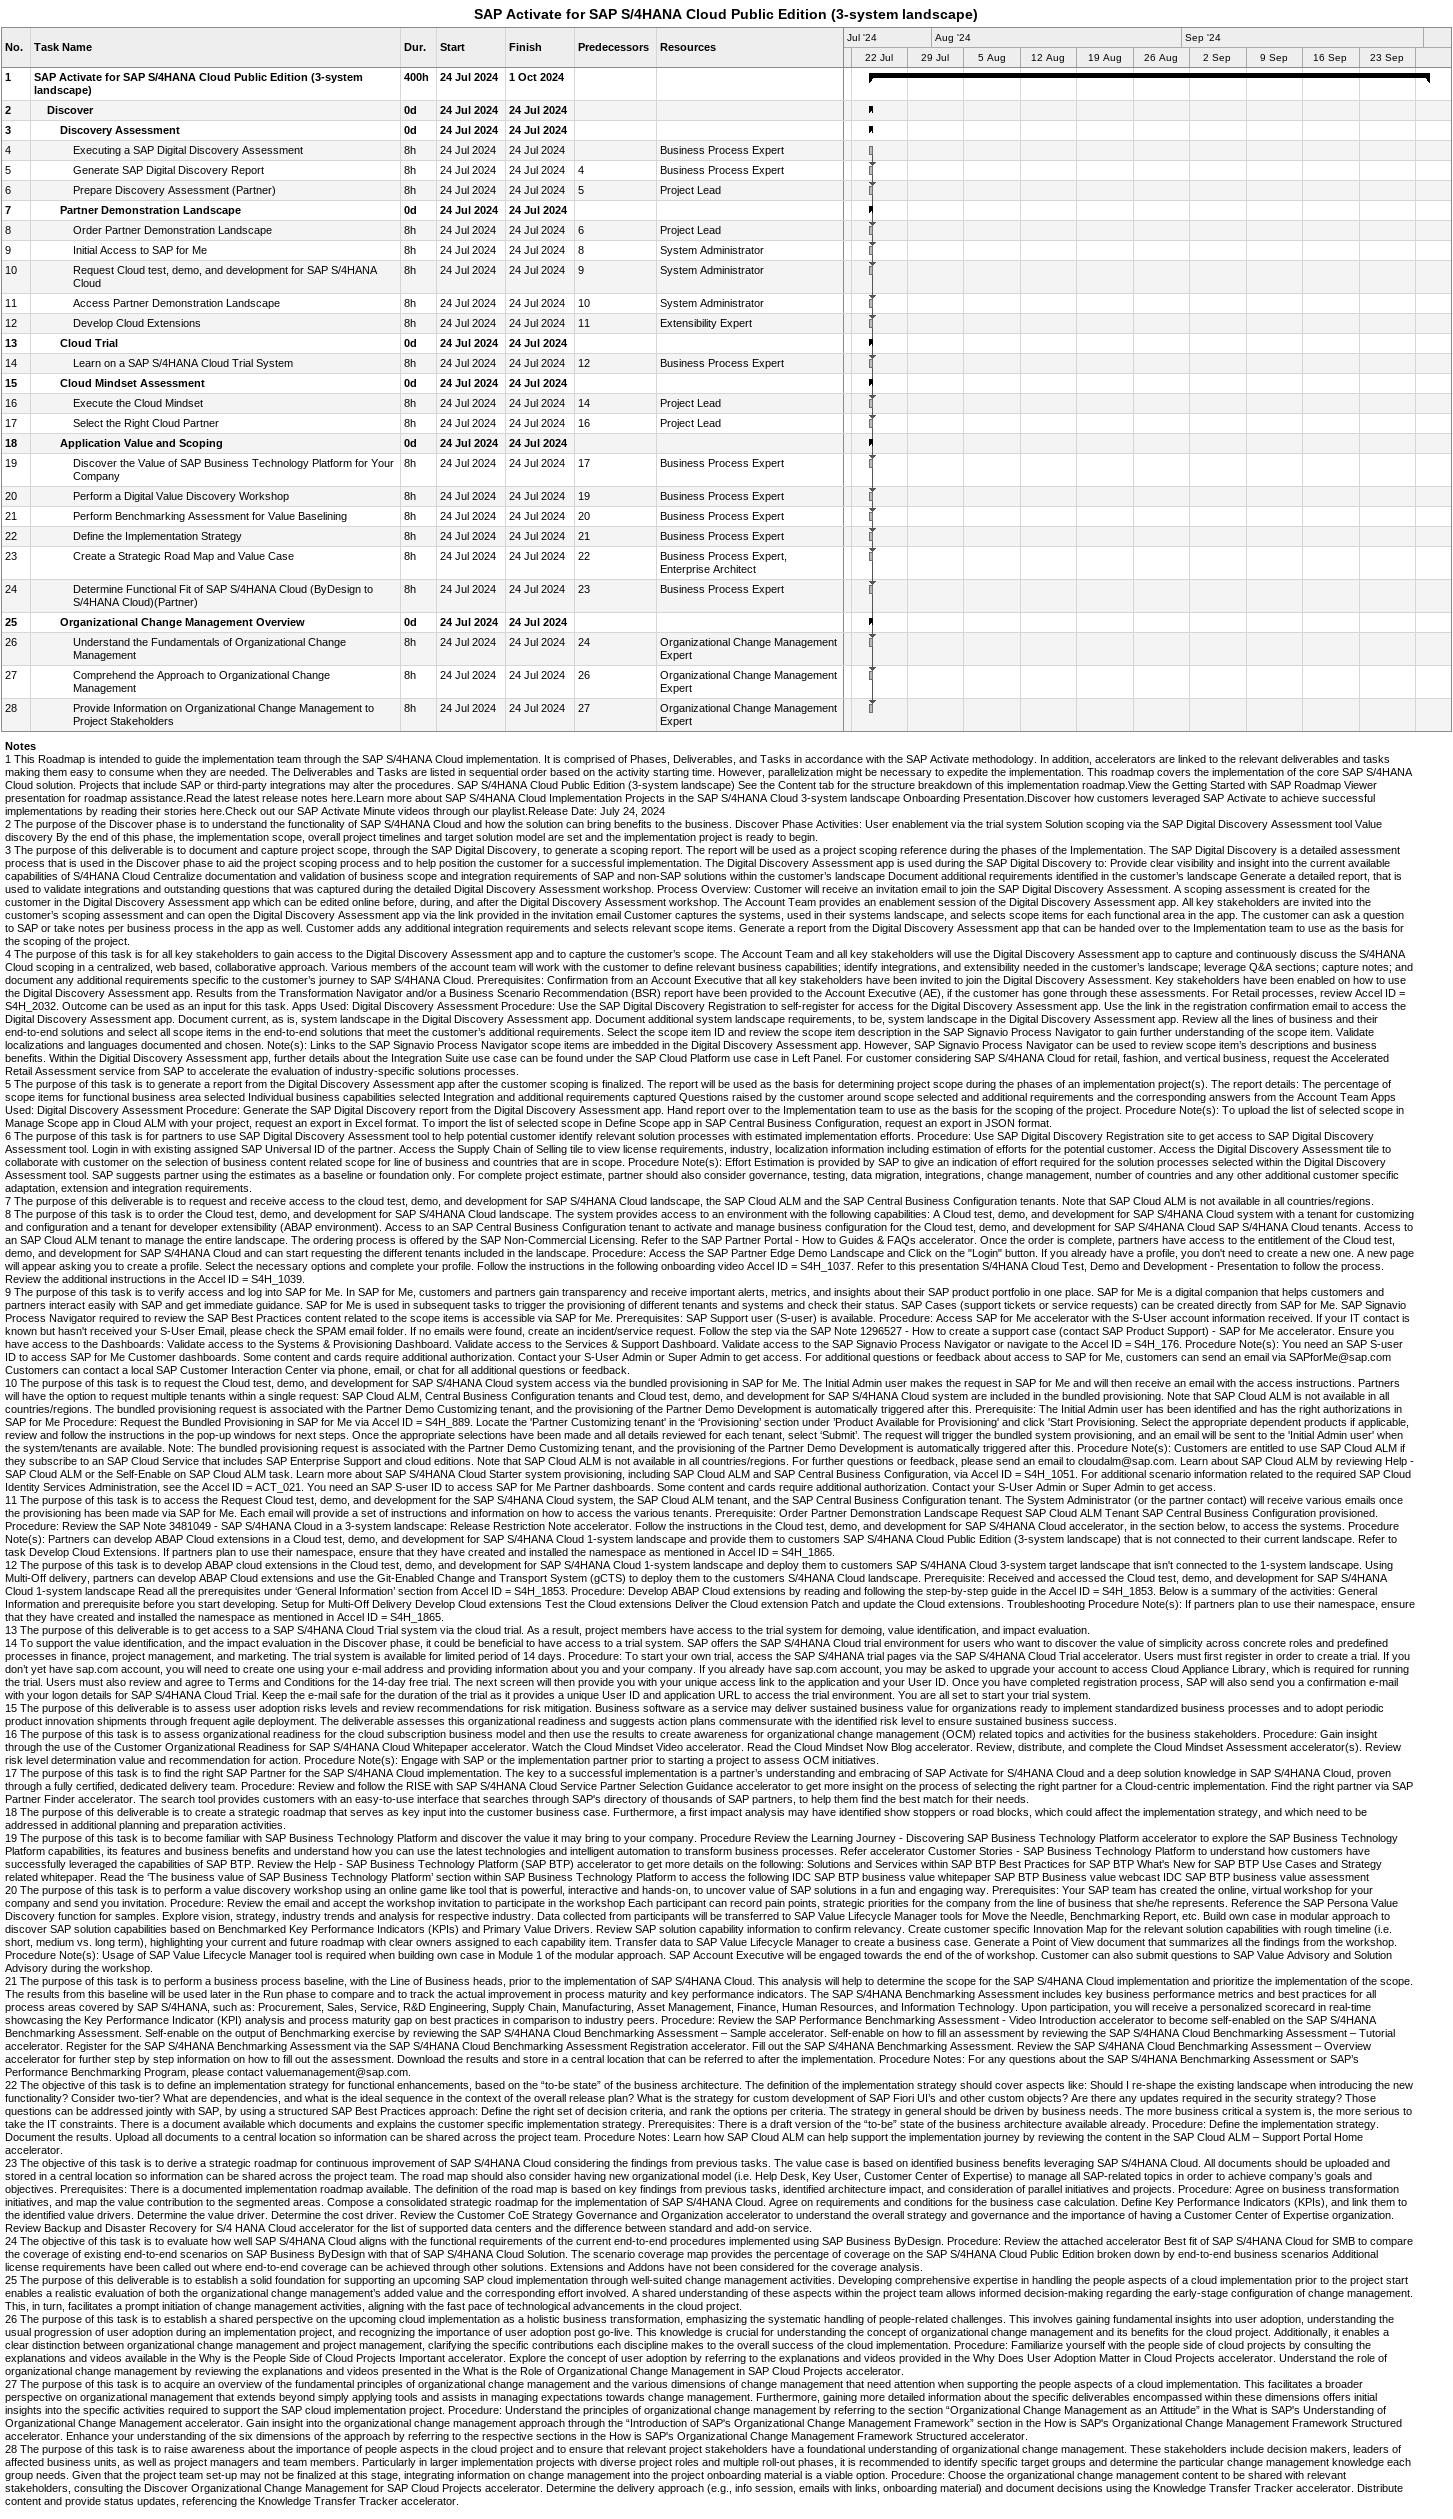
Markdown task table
SAP Activate for SAP S/4HANA Cloud Public Edition (3-system landscape)

| ID | Level | Task | Duration | Start | Finish | Predecessors | Resources |
|---|---|---|---|---|---|---|---|
| 1 | 1 | **SAP Activate for SAP S/4HANA Cloud Public Edition (3-system landscape)** | 400h | 2024-07-24 | 2024-10-01 |  |  |
| 2 | 2 | **Discover** | 0d | 2024-07-24 | 2024-07-24 |  |  |
| 3 | 3 | **Discovery Assessment** | 0d | 2024-07-24 | 2024-07-24 |  |  |
| 4 | 4 | Executing a SAP Digital Discovery Assessment | 8h | 2024-07-24 | 2024-07-24 |  | Business Process Expert |
| 5 | 4 | Generate SAP Digital Discovery Report | 8h | 2024-07-24 | 2024-07-24 | 4 | Business Process Expert |
| 6 | 4 | Prepare Discovery Assessment (Partner) | 8h | 2024-07-24 | 2024-07-24 | 5 | Project Lead |
| 7 | 3 | **Partner Demonstration Landscape** | 0d | 2024-07-24 | 2024-07-24 |  |  |
| 8 | 4 | Order Partner Demonstration Landscape | 8h | 2024-07-24 | 2024-07-24 | 6 | Project Lead |
| 9 | 4 | Initial Access to SAP for Me | 8h | 2024-07-24 | 2024-07-24 | 8 | System Administrator |
| 10 | 4 | Request Cloud test, demo, and development for SAP S/4HANA Cloud | 8h | 2024-07-24 | 2024-07-24 | 9 | System Administrator |
| 11 | 4 | Access Partner Demonstration Landscape | 8h | 2024-07-24 | 2024-07-24 | 10 | System Administrator |
| 12 | 4 | Develop Cloud Extensions | 8h | 2024-07-24 | 2024-07-24 | 11 | Extensibility Expert |
| 13 | 3 | **Cloud Trial** | 0d | 2024-07-24 | 2024-07-24 |  |  |
| 14 | 4 | Learn on a SAP S/4HANA Cloud Trial System | 8h | 2024-07-24 | 2024-07-24 | 12 | Business Process Expert |
| 15 | 3 | **Cloud Mindset Assessment** | 0d | 2024-07-24 | 2024-07-24 |  |  |
| 16 | 4 | Execute the Cloud Mindset | 8h | 2024-07-24 | 2024-07-24 | 14 | Project Lead |
| 17 | 4 | Select the Right Cloud Partner | 8h | 2024-07-24 | 2024-07-24 | 16 | Project Lead |
| 18 | 3 | **Application Value and Scoping** | 0d | 2024-07-24 | 2024-07-24 |  |  |
| 19 | 4 | Discover the Value of SAP Business Technology Platform for Your Company | 8h | 2024-07-24 | 2024-07-24 | 17 | Business Process Expert |
| 20 | 4 | Perform a Digital Value Discovery Workshop | 8h | 2024-07-24 | 2024-07-24 | 19 | Business Process Expert |
| 21 | 4 | Perform Benchmarking Assessment for Value Baselining | 8h | 2024-07-24 | 2024-07-24 | 20 | Business Process Expert |
| 22 | 4 | Define the Implementation Strategy | 8h | 2024-07-24 | 2024-07-24 | 21 | Business Process Expert |
| 23 | 4 | Create a Strategic Road Map and Value Case | 8h | 2024-07-24 | 2024-07-24 | 22 | Business Process Expert, Enterprise Architect |
| 24 | 4 | Determine Functional Fit of SAP S/4HANA Cloud (ByDesign to S/4HANA Cloud)(Partner) | 8h | 2024-07-24 | 2024-07-24 | 23 | Business Process Expert |
| 25 | 3 | **Organizational Change Management Overview** | 0d | 2024-07-24 | 2024-07-24 |  |  |
| 26 | 4 | Understand the Fundamentals of Organizational Change Management | 8h | 2024-07-24 | 2024-07-24 | 24 | Organizational Change Management Expert |
| 27 | 4 | Comprehend the Approach to Organizational Change Management | 8h | 2024-07-24 | 2024-07-24 | 26 | Organizational Change Management Expert |
| 28 | 4 | Provide Information on Organizational Change Management to Project Stakeholders | 8h | 2024-07-24 | 2024-07-24 | 27 | Organizational Change Management Expert |

Notes
- 1: This Roadmap is intended to guide the implementation team through the SAP S/4HANA Cloud implementation. It is comprised of Phases, Deliverables, and Tasks in accordance with the SAP Activate methodology. In addition, accelerators are linked to the relevant deliverables and tasks making them easy to consume when they are needed. The Deliverables and Tasks are listed in sequential order based on the activity starting time. However, parallelization might be necessary to expedite the implementation. This roadmap covers the implementation of the core SAP S/4HANA Cloud solution. Projects that include SAP or third-party integrations may alter the procedures. SAP S/4HANA Cloud Public Edition (3-system landscape) See the Content tab for the structure breakdown of this implementation roadmap.View the Getting Started with SAP Roadmap Viewer presentation for roadmap assistance.Read the latest release notes here.Learn more about SAP S/4HANA Cloud Implementation Projects in the SAP S/4HANA Cloud 3-system landscape Onboarding Presentation.Discover how customers leveraged SAP Activate to achieve successful implementations by reading their stories here.Check out our SAP Activate Minute videos through our playlist.Release Date: July 24, 2024
- 2: The purpose of the Discover phase is to understand the functionality of SAP S/4HANA Cloud and how the solution can bring benefits to the business. Discover Phase Activities: User enablement via the trial system Solution scoping via the SAP Digital Discovery Assessment tool Value discovery By the end of this phase, the implementation scope, overall project timelines and target solution model are set and the implementation project is ready to begin.
- 3: The purpose of this deliverable is to document and capture project scope, through the SAP Digital Discovery, to generate a scoping report. The report will be used as a project scoping reference during the phases of the Implementation. The SAP Digital Discovery is a detailed assessment process that is used in the Discover phase to aid the project scoping process and to help position the customer for a successful implementation. The Digital Discovery Assessment app is used during the SAP Digital Discovery to: Provide clear visibility and insight into the current available capabilities of S/4HANA Cloud Centralize documentation and validation of business scope and integration requirements of SAP and non-SAP solutions within the customer’s landscape Document additional requirements identified in the customer’s landscape Generate a detailed report, that is used to validate integrations and outstanding questions that was captured during the detailed Digital Discovery Assessment workshop. Process Overview: Customer will receive an invitation email to join the SAP Digital Discovery Assessment. A scoping assessment is created for the customer in the Digital Discovery Assessment app which can be edited online before, during, and after the Digital Discovery Assessment workshop. The Account Team provides an enablement session of the Digital Discovery Assessment app. All key stakeholders are invited into the customer’s scoping assessment and can open the Digital Discovery Assessment app via the link provided in the invitation email Customer captures the systems, used in their systems landscape, and selects scope items for each functional area in the app. The customer can ask a question to SAP or take notes per business process in the app as well. Customer adds any additional integration requirements and selects relevant scope items. Generate a report from the Digital Discovery Assessment app that can be handed over to the Implementation team to use as the basis for the scoping of the project.
- 4: The purpose of this task is for all key stakeholders to gain access to the Digital Discovery Assessment app and to capture the customer’s scope. The Account Team and all key stakeholders will use the Digital Discovery Assessment app to capture and continuously discuss the S/4HANA Cloud scoping in a centralized, web based, collaborative approach. Various members of the account team will work with the customer to define relevant business capabilities; identify integrations, and extensibility needed in the customer’s landscape; leverage Q&A sections; capture notes; and document any additional requirements specific to the customer’s journey to SAP S/4HANA Cloud. Prerequisites: Confirmation from an Account Executive that all key stakeholders have been invited to join the Digital Discovery Assessment. Key stakeholders have been enabled on how to use the Digital Discovery Assessment app. Results from the Transformation Navigator and/or a Business Scenario Recommendation (BSR) report have been provided to the Account Executive (AE), if the customer has gone through these assessments. For Retail processes, review Accel ID = S4H_2032. Outcome can be used as an input for this task. Apps Used: Digital Discovery Assessment Procedure: Use the SAP Digital Discovery Registration to self-register for access for the Digital Discovery Assessment app. Use the link in the registration confirmation email to access the Digital Discovery Assessment app. Document current, as is, system landscape in the Digital Discovery Assessment app. Document additional system landscape requirements, to be, system landscape in the Digital Discovery Assessment app. Review all the lines of business and their end-to-end solutions and select all scope items in the end-to-end solutions that meet the customer’s additional requirements. Select the scope item ID and review the scope item description in the SAP Signavio Process Navigator to gain further understanding of the scope item. Validate localizations and languages documented and chosen. Note(s): Links to the SAP Signavio Process Navigator scope items are imbedded in the Digital Discovery Assessment app. However, SAP Signavio Process Navigator can be used to review scope item’s descriptions and business benefits. Within the Digitial Discovery Assessment app, further details about the Integration Suite use case can be found under the SAP Cloud Platform use case in Left Panel. For customer considering SAP S/4HANA Cloud for retail, fashion, and vertical business, request the Accelerated Retail Assessment service from SAP to accelerate the evaluation of industry-specific solutions processes.
- 5: The purpose of this task is to generate a report from the Digital Discovery Assessment app after the customer scoping is finalized. The report will be used as the basis for determining project scope during the phases of an implementation project(s). The report details: The percentage of scope items for functional business area selected Individual business capabilities selected Integration and additional requirements captured Questions raised by the customer around scope selected and additional requirements and the corresponding answers from the Account Team Apps Used: Digital Discovery Assessment Procedure: Generate the SAP Digital Discovery report from the Digital Discovery Assessment app. Hand report over to the Implementation team to use as the basis for the scoping of the project. Procedure Note(s): To upload the list of selected scope in Manage Scope app in Cloud ALM with your project, request an export in Excel format. To import the list of selected scope in Define Scope app in SAP Central Business Configuration, request an export in JSON format.
- 6: The purpose of this task is for partners to use SAP Digital Discovery Assessment tool to help potential customer identify relevant solution processes with estimated implementation efforts. Procedure: Use SAP Digital Discovery Registration site to get access to SAP Digital Discovery Assessment tool. Login in with existing assigned SAP Universal ID of the partner. Access the Supply Chain of Selling tile to view license requirements, industry, localization information including estimation of efforts for the potential customer. Access the Digital Discovery Assessment tile to collaborate with customer on the selection of business content related scope for line of business and countries that are in scope. Procedure Note(s): Effort Estimation is provided by SAP to give an indication of effort required for the solution processes selected within the Digital Discovery Assessment tool. SAP suggests partner using the estimates as a baseline or foundation only. For complete project estimate, partner should also consider governance, testing, data migration, integrations, change management, number of countries and any other additional customer specific adaptation, extension and integration requirements.
- 7: The purpose of this deliverable is to request and receive access to the cloud test, demo, and development for SAP S/4HANA Cloud landscape, the SAP Cloud ALM and the SAP Central Business Configuration tenants. Note that SAP Cloud ALM is not available in all countries/regions.
- 8: The purpose of this task is to order the Cloud test, demo, and development for SAP S/4HANA Cloud landscape. The system provides access to an environment with the following capabilities: A Cloud test, demo, and development for SAP S/4HANA Cloud system with a tenant for customizing and configuration and a tenant for developer extensibility (ABAP environment). Access to an SAP Central Business Configuration tenant to activate and manage business configuration for the Cloud test, demo, and development for SAP S/4HANA Cloud SAP S/4HANA Cloud tenants. Access to an SAP Cloud ALM tenant to manage the entire landscape. The ordering process is offered by the SAP Non-Commercial Licensing. Refer to the SAP Partner Portal - How to Guides & FAQs accelerator. Once the order is complete, partners have access to the entitlement of the Cloud test, demo, and development for SAP S/4HANA Cloud and can start requesting the different tenants included in the landscape. Procedure: Access the SAP Partner Edge Demo Landscape and Click on the "Login" button. If you already have a profile, you don't need to create a new one. A new page will appear asking you to create a profile. Select the necessary options and complete your profile. Follow the instructions in the following onboarding video Accel ID = S4H_1037. Refer to this presentation S/4HANA Cloud Test, Demo and Development - Presentation to follow the process. Review the additional instructions in the Accel ID = S4H_1039.
- 9: The purpose of this task is to verify access and log into SAP for Me. In SAP for Me, customers and partners gain transparency and receive important alerts, metrics, and insights about their SAP product portfolio in one place. SAP for Me is a digital companion that helps customers and partners interact easily with SAP and get immediate guidance. SAP for Me is used in subsequent tasks to trigger the provisioning of different tenants and systems and check their status. SAP Cases (support tickets or service requests) can be created directly from SAP for Me. SAP Signavio Process Navigator required to review the SAP Best Practices content related to the scope items is accessible via SAP for Me. Prerequisites: SAP Support user (S-user) is available. Procedure: Access SAP for Me accelerator with the S-User account information received. If your IT contact is known but hasn't received your S-User Email, please check the SPAM email folder. If no emails were found, create an incident/service request. Follow the step via the SAP Note 1296527 - How to create a support case (contact SAP Product Support) - SAP for Me accelerator. Ensure you have access to the Dashboards: Validate access to the Systems & Provisioning Dashboard. Validate access to the Services & Support Dashboard. Validate access to the SAP Signavio Process Navigator or navigate to the Accel ID = S4H_176. Procedure Note(s): You need an SAP S-user ID to access SAP for Me Customer dashboards. Some content and cards require additional authorization. Contact your S-User Admin or Super Admin to get access. For additional questions or feedback about access to SAP for Me, customers can send an email via SAPforMe@sap.com Customers can contact a local SAP Customer Interaction Center via phone, email, or chat for all additional questions or feedback.
- 10: The purpose of this task is to request the Cloud test, demo, and development for SAP S/4HANA Cloud system access via the bundled provisioning in SAP for Me. The Initial Admin user makes the request in SAP for Me and will then receive an email with the access instructions. Partners will have the option to request multiple tenants within a single request: SAP Cloud ALM, Central Business Configuration tenants and Cloud test, demo, and development for SAP S/4HANA Cloud system are included in the bundled provisioning. Note that SAP Cloud ALM is not available in all countries/regions. The bundled provisioning request is associated with the Partner Demo Customizing tenant, and the provisioning of the Partner Demo Development is automatically triggered after this. Prerequisite: The Initial Admin user has been identified and has the right authorizations in SAP for Me Procedure: Request the Bundled Provisioning in SAP for Me via Accel ID = S4H_889. Locate the 'Partner Customizing tenant' in the ‘Provisioning’ section under ’Product Available for Provisioning' and click 'Start Provisioning. Select the appropriate dependent products if applicable, review and follow the instructions in the pop-up windows for next steps. Once the appropriate selections have been made and all details reviewed for each tenant, select ‘Submit’. The request will trigger the bundled system provisioning, and an email will be sent to the 'Initial Admin user' when the system/tenants are available. Note: The bundled provisioning request is associated with the Partner Demo Customizing tenant, and the provisioning of the Partner Demo Development is automatically triggered after this. Procedure Note(s): Customers are entitled to use SAP Cloud ALM if they subscribe to an SAP Cloud Service that includes SAP Enterprise Support and cloud editions. Note that SAP Cloud ALM is not available in all countries/regions. For further questions or feedback, please send an email to cloudalm@sap.com. Learn about SAP Cloud ALM by reviewing Help - SAP Cloud ALM or the Self-Enable on SAP Cloud ALM task. Learn more about SAP S/4HANA Cloud Starter system provisioning, including SAP Cloud ALM and SAP Central Business Configuration, via Accel ID = S4H_1051. For additional scenario information related to the required SAP Cloud Identity Services Administration, see the Accel ID = ACT_021. You need an SAP S-user ID to access SAP for Me Partner dashboards. Some content and cards require additional authorization. Contact your S-User Admin or Super Admin to get access.
- 11: The purpose of this task is to access the Request Cloud test, demo, and development for the SAP S/4HANA Cloud system, the SAP Cloud ALM tenant, and the SAP Central Business Configuration tenant. The System Administrator (or the partner contact) will receive various emails once the provisioning has been made via SAP for Me. Each email will provide a set of instructions and information on how to access the various tenants. Prerequisite: Order Partner Demonstration Landscape Request SAP Cloud ALM Tenant SAP Central Business Configuration provisioned. Procedure: Review the SAP Note 3481049 - SAP S/4HANA Cloud in a 3-system landscape: Release Restriction Note accelerator. Follow the instructions in the Cloud test, demo, and development for SAP S/4HANA Cloud accelerator, in the section below, to access the systems. Procedure Note(s): Partners can develop ABAP Cloud extensions in a Cloud test, demo, and development for SAP S/4HANA Cloud 1-system landscape and provide them to customers SAP S/4HANA Cloud Public Edition (3-system landscape) that is not connected to their current landscape. Refer to task Develop Cloud Extensions. If partners plan to use their namespace, ensure that they have created and installed the namespace as mentioned in Accel ID = S4H_1865.
- 12: The purpose of this task is to develop ABAP cloud extensions in the Cloud test, demo, and development for SAP S/4HANA Cloud 1-system landscape and deploy them to customers SAP S/4HANA Cloud 3-system target landscape that isn't connected to the 1-system landscape. Using Multi-Off delivery, partners can develop ABAP Cloud extensions and use the Git-Enabled Change and Transport System (gCTS) to deploy them to the customers S/4HANA Cloud landscape. Prerequisite: Received and accessed the Cloud test, demo, and development for SAP S/4HANA Cloud 1-system landscape Read all the prerequisites under ‘General Information’ section from Accel ID = S4H_1853. Procedure: Develop ABAP Cloud extensions by reading and following the step-by-step guide in the Accel ID = S4H_1853. Below is a summary of the activities: General Information and prerequisite before you start developing. Setup for Multi-Off Delivery Develop Cloud extensions Test the Cloud extensions Deliver the Cloud extension Patch and update the Cloud extensions. Troubleshooting Procedure Note(s): If partners plan to use their namespace, ensure that they have created and installed the namespace as mentioned in Accel ID = S4H_1865.
- 13: The purpose of this deliverable is to get access to a SAP S/4HANA Cloud Trial system via the cloud trial. As a result, project members have access to the trial system for demoing, value identification, and impact evaluation.
- 14: To support the value identification, and the impact evaluation in the Discover phase, it could be beneficial to have access to a trial system. SAP offers the SAP S/4HANA Cloud trial environment for users who want to discover the value of simplicity across concrete roles and predefined processes in finance, project management, and marketing. The trial system is available for limited period of 14 days. Procedure: To start your own trial, access the SAP S/4HANA trial pages via the SAP S/4HANA Cloud Trial accelerator. Users must first register in order to create a trial. If you don’t yet have sap.com account, you will need to create one using your e-mail address and providing information about you and your company. If you already have sap.com account, you may be asked to upgrade your account to access Cloud Appliance Library, which is required for running the trial. Users must also review and agree to Terms and Conditions for the 14-day free trial. The next screen will then provide you with your unique access link to the application and your User ID. Once you have completed registration process, SAP will also send you a confirmation e-mail with your logon details for SAP S/4HANA Cloud Trial. Keep the e-mail safe for the duration of the trial as it provides a unique User ID and application URL to access the trial environment. You are all set to start your trial system.
- 15: The purpose of this deliverable is to assess user adoption risks levels and review recommendations for risk mitigation. Business software as a service may deliver sustained business value for organizations ready to implement standardized business processes and to adopt periodic product innovation shipments through frequent agile deployment. The deliverable assesses this organizational readiness and suggests action plans commensurate with the identified risk level to ensure sustained business success.
- 16: The purpose of this task is to assess organizational readiness for the cloud subscription business model and then use the results to create awareness for organizational change management (OCM) related topics and activities for the business stakeholders. Procedure: Gain insight through the use of the Customer Organizational Readiness for SAP S/4HANA Cloud Whitepaper accelerator. Watch the Cloud Mindset Video accelerator. Read the Cloud Mindset Now Blog accelerator. Review, distribute, and complete the Cloud Mindset Assessment accelerator(s). Review risk level determination value and recommendation for action. Procedure Note(s): Engage with SAP or the implementation partner prior to starting a project to assess OCM initiatives.
- 17: The purpose of this task is to find the right SAP Partner for the SAP S/4HANA Cloud implementation. The key to a successful implementation is a partner’s understanding and embracing of SAP Activate for S/4HANA Cloud and a deep solution knowledge in SAP S/4HANA Cloud, proven through a fully certified, dedicated delivery team. Procedure: Review and follow the RISE with SAP S/4HANA Cloud Service Partner Selection Guidance accelerator to get more insight on the process of selecting the right partner for a Cloud-centric implementation. Find the right partner via SAP Partner Finder accelerator. The search tool provides customers with an easy-to-use interface that searches through SAP's directory of thousands of SAP partners, to help them find the best match for their needs.
- 18: The purpose of this deliverable is to create a strategic roadmap that serves as key input into the customer business case. Furthermore, a first impact analysis may have identified show stoppers or road blocks, which could affect the implementation strategy, and which need to be addressed in additional planning and preparation activities.
- 19: The purpose of this task is to become familiar with SAP Business Technology Platform and discover the value it may bring to your company. Procedure Review the Learning Journey - Discovering SAP Business Technology Platform accelerator to explore the SAP Business Technology Platform capabilities, its features and business benefits and understand how you can use the latest technologies and intelligent automation to transform business processes. Refer accelerator Customer Stories - SAP Business Technology Platform to understand how customers have successfully leveraged the capabilities of SAP BTP. Review the Help - SAP Business Technology Platform (SAP BTP) accelerator to get more details on the following: Solutions and Services within SAP BTP Best Practices for SAP BTP What's New for SAP BTP Use Cases and Strategy related whitepaper. Read the ‘The business value of SAP Business Technology Platform’ section within SAP Business Technology Platform to access the following IDC SAP BTP business value whitepaper SAP BTP Business value webcast IDC SAP BTP business value assessment
- 20: The purpose of this task is to perform a value discovery workshop using an online game like tool that is powerful, interactive and hands-on, to uncover value of SAP solutions in a fun and engaging way. Prerequisites: Your SAP team has created the online, virtual workshop for your company and send you invitation. Procedure: Review the email and accept the workshop invitation to participate in the workshop Each participant can record pain points, strategic priorities for the company from the line of business that she/he represents. Reference the SAP Persona Value Discovery function for samples. Explore vision, strategy, industry trends and analysis for respective industry. Data collected from participants will be transferred to SAP Value Lifecycle Manager tools for Move the Needle, Benchmarking Report, etc. Build own case in modular approach to discover SAP solution capabilities based on Benchmarked Key Performance Indicators (KPIs) and Primary Value Drivers. Review SAP solution capability information to confirm relevancy. Create customer specific Innovation Map for the relevant solution capabilities with rough timeline (i.e. short, medium vs. long term), highlighting your current and future roadmap with clear owners assigned to each capability item. Transfer data to SAP Value Lifecycle Manager to create a business case. Generate a Point of View document that summarizes all the findings from the workshop. Procedure Note(s): Usage of SAP Value Lifecycle Manager tool is required when building own case in Module 1 of the modular approach. SAP Account Executive will be engaged towards the end of the of workshop. Customer can also submit questions to SAP Value Advisory and Solution Advisory during the workshop.
- 21: The purpose of this task is to perform a business process baseline, with the Line of Business heads, prior to the implementation of SAP S/4HANA Cloud. This analysis will help to determine the scope for the SAP S/4HANA Cloud implementation and prioritize the implementation of the scope. The results from this baseline will be used later in the Run phase to compare and to track the actual improvement in process maturity and key performance indicators. The SAP S/4HANA Benchmarking Assessment includes key business performance metrics and best practices for all process areas covered by SAP S/4HANA, such as: Procurement, Sales, Service, R&D Engineering, Supply Chain, Manufacturing, Asset Management, Finance, Human Resources, and Information Technology. Upon participation, you will receive a personalized scorecard in real-time showcasing the Key Performance Indicator (KPI) analysis and process maturity gap on best practices in comparison to industry peers. Procedure: Review the SAP Performance Benchmarking Assessment - Video Introduction accelerator to become self-enabled on the SAP S/4HANA Benchmarking Assessment. Self-enable on the output of Benchmarking exercise by reviewing the SAP S/4HANA Cloud Benchmarking Assessment – Sample accelerator. Self-enable on how to fill an assessment by reviewing the SAP S/4HANA Cloud Benchmarking Assessment – Tutorial accelerator. Register for the SAP S/4HANA Benchmarking Assessment via the SAP S/4HANA Cloud Benchmarking Assessment Registration accelerator. Fill out the SAP S/4HANA Benchmarking Assessment. Review the SAP S/4HANA Cloud Benchmarking Assessment – Overview accelerator for further step by step information on how to fill out the assessment. Download the results and store in a central location that can be referred to after the implementation. Procedure Notes: For any questions about the SAP S/4HANA Benchmarking Assessment or SAP’s Performance Benchmarking Program, please contact valuemanagement@sap.com.
- 22: The objective of this task is to define an implementation strategy for functional enhancements, based on the “to-be state” of the business architecture. The definition of the implementation strategy should cover aspects like: Should I re-shape the existing landscape when introducing the new functionality? Consider two-tier? What are dependencies, and what is the ideal sequence in the context of the overall release plan? What is the strategy for custom development of SAP Fiori UI’s and other custom objects? Are there any updates required in the security strategy? Those questions can be addressed jointly with SAP, by using a structured SAP Best Practices approach: Define the right set of decision criteria, and rank the options per criteria. The strategy in general should be driven by business needs. The more business critical a system is, the more serious to take the IT constraints. There is a document available which documents and explains the customer specific implementation strategy. Prerequisites: There is a draft version of the “to-be” state of the business architecture available already. Procedure: Define the implementation strategy. Document the results. Upload all documents to a central location so information can be shared across the project team. Procedure Notes: Learn how SAP Cloud ALM can help support the implementation journey by reviewing the content in the SAP Cloud ALM – Support Portal Home accelerator.
- 23: The objective of this task is to derive a strategic roadmap for continuous improvement of SAP S/4HANA Cloud considering the findings from previous tasks. The value case is based on identified business benefits leveraging SAP S/4HANA Cloud. All documents should be uploaded and stored in a central location so information can be shared across the project team. The road map should also consider having new organizational model (i.e. Help Desk, Key User, Customer Center of Expertise) to manage all SAP-related topics in order to achieve company’s goals and objectives. Prerequisites: There is a documented implementation roadmap available. The definition of the road map is based on key findings from previous tasks, identified architecture impact, and consideration of parallel initiatives and projects. Procedure: Agree on business transformation initiatives, and map the value contribution to the segmented areas. Compose a consolidated strategic roadmap for the implementation of SAP S/4HANA Cloud. Agree on requirements and conditions for the business case calculation. Define Key Performance Indicators (KPIs), and link them to the identified value drivers. Determine the value driver. Determine the cost driver. Review the Customer CoE Strategy Governance and Organization accelerator to understand the overall strategy and governance and the importance of having a Customer Center of Expertise organization. Review Backup and Disaster Recovery for S/4 HANA Cloud accelerator for the list of supported data centers and the difference between standard and add-on service.
- 24: The objective of this task is to evaluate how well SAP S/4HANA Cloud aligns with the functional requirements of the current end-to-end procedures implemented using SAP Business ByDesign. Procedure: Review the attached accelerator Best fit of SAP S/4HANA Cloud for SMB to compare the coverage of existing end-to-end scenarios on SAP Business ByDesign with that of SAP S/4HANA Cloud Solution. The scenario coverage map provides the percentage of coverage on the SAP S/4HANA Cloud Public Edition broken down by end-to-end business scenarios Additional license requirements have been called out where end-to-end coverage can be achieved through other solutions. Extensions and Addons have not been considered for the coverage analysis.
- 25: The purpose of this deliverable is to establish a solid foundation for supporting an upcoming SAP cloud implementation through well-suited change management activities. Developing comprehensive expertise in handling the people aspects of a cloud implementation prior to the project start enables a realistic evaluation of both the organizational change management’s added value and the corresponding effort involved. A shared understanding of these aspects within the project team allows informed decision-making regarding the early-stage configuration of change management. This, in turn, facilitates a prompt initiation of change management activities, aligning with the fast pace of technological advancements in the cloud project.
- 26: The purpose of this task is to establish a shared perspective on the upcoming cloud implementation as a holistic business transformation, emphasizing the systematic handling of people-related challenges. This involves gaining fundamental insights into user adoption, understanding the usual progression of user adoption during an implementation project, and recognizing the importance of user adoption post go-live. This knowledge is crucial for understanding the concept of organizational change management and its benefits for the cloud project. Additionally, it enables a clear distinction between organizational change management and project management, clarifying the specific contributions each discipline makes to the overall success of the cloud implementation. Procedure: Familiarize yourself with the people side of cloud projects by consulting the explanations and videos available in the Why is the People Side of Cloud Projects Important accelerator. Explore the concept of user adoption by referring to the explanations and videos provided in the Why Does User Adoption Matter in Cloud Projects accelerator. Understand the role of organizational change management by reviewing the explanations and videos presented in the What is the Role of Organizational Change Management in SAP Cloud Projects accelerator.
- 27: The purpose of this task is to acquire an overview of the fundamental principles of organizational change management and the various dimensions of change management that need attention when supporting the people aspects of a cloud implementation. This facilitates a broader perspective on organizational management that extends beyond simply applying tools and assists in managing expectations towards change management. Furthermore, gaining more detailed information about the specific deliverables encompassed within these dimensions offers initial insights into the specific activities required to support the SAP cloud implementation project. Procedure: Understand the principles of organizational change management by referring to the section “Organizational Change Management as an Attitude” in the What is SAP's Understanding of Organizational Change Management accelerator. Gain insight into the organizational change management approach through the “Introduction of SAP's Organizational Change Management Framework” section in the How is SAP's Organizational Change Management Framework Structured accelerator. Enhance your understanding of the six dimensions of the approach by referring to the respective sections in the How is SAP's Organizational Change Management Framework Structured accelerator.
- 28: The purpose of this task is to raise awareness about the importance of people aspects in the cloud project and to ensure that relevant project stakeholders have a foundational understanding of organizational change management. These stakeholders include decision makers, leaders of affected business units, as well as project managers and team members. Particularly in larger implementation projects with diverse project roles and multiple roll-out phases, it is recommended to identify specific target groups and determine the particular change management knowledge each group needs. Given that the project team set-up may not be finalized at this stage, integrating information on change management into the project onboarding material is a viable option. Procedure: Choose the organizational change management content to be shared with relevant stakeholders, consulting the Discover Organizational Change Management for SAP Cloud Projects accelerator. Determine the delivery approach (e.g., info session, emails with links, onboarding material) and document decisions using the Knowledge Transfer Tracker accelerator. Distribute content and provide status updates, referencing the Knowledge Transfer Tracker accelerator.
